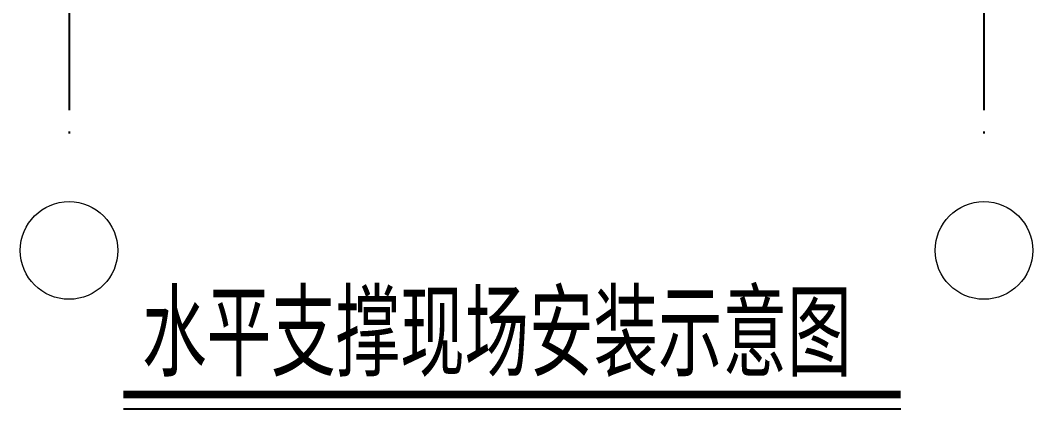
# Model space of a CAD drawing. Extents: x 9834882 to 10005569, y 1691670 to 2510806.
# Drawn here: x 9978796 to 9988341, y 2044709 to 2048367 of the extents above; entities that cross this region are included whole.
import ezdxf

# ---------------------------------------------------------------- set-up
doc = ezdxf.new("R2010")
doc.units = 0
doc.header["$LTSCALE"] = 1000
doc.header["$MEASUREMENT"] = 0
doc.linetypes.add('DOTE', pattern=[2.42, 2, -0.2, 0.02, -0.2])
doc.layers.add('DOTE', color=8, linetype='DOTE')
doc.layers.add('一般文字', color=6, linetype='CONTINUOUS')
doc.layers.add('标注', color=4, linetype='CONTINUOUS', lineweight=20)
doc.styles.add('_HZTXT', font='atssdeng.shx', dxfattribs={"width": 0.8, "bigfont": 'atssdchn.shx'})

msp = doc.modelspace()

# ---------------------------------------------------------------- linework, layer by layer
at = {"layer": 'DOTE'}
for p, q in [((9979255.9, 2054359.3), (9979255.9, 2047119.6)), ((9987880.9, 2054359.3), (9987880.9, 2047119.6))]:
    msp.add_line(p, q, dxfattribs=at)
at = {"layer": '一般文字', "color": 2}
msp.add_line((9979768.1, 2044708.6), (9987096.4, 2044708.6), dxfattribs=at)
at = {"layer": '一般文字', "color": 2, "const_width": 72}
msp.add_lwpolyline([(9979768.1, 2044842.1), (9987096.4, 2044842.1)], dxfattribs=at)
at = {"layer": '标注', "linetype": 'Continuous'}
for centre in [(9979255.9, 2046199.6), (9987880.9, 2046199.6)]:
    msp.add_ellipse(centre, major_axis=(460, 0.5), ratio=1, start_param=-0.001016587481833753, end_param=6.282168719697752, dxfattribs=at)

# ---------------------------------------------------------------- texts
at = {"layer": '一般文字', "color": 2, "style": '_HZTXT', "width": 0.8}
msp.add_text('水平支撑现场安装示意图', height=800, dxfattribs=at).set_placement((9979945, 2045011.8))

doc.saveas('drawing.dxf')
